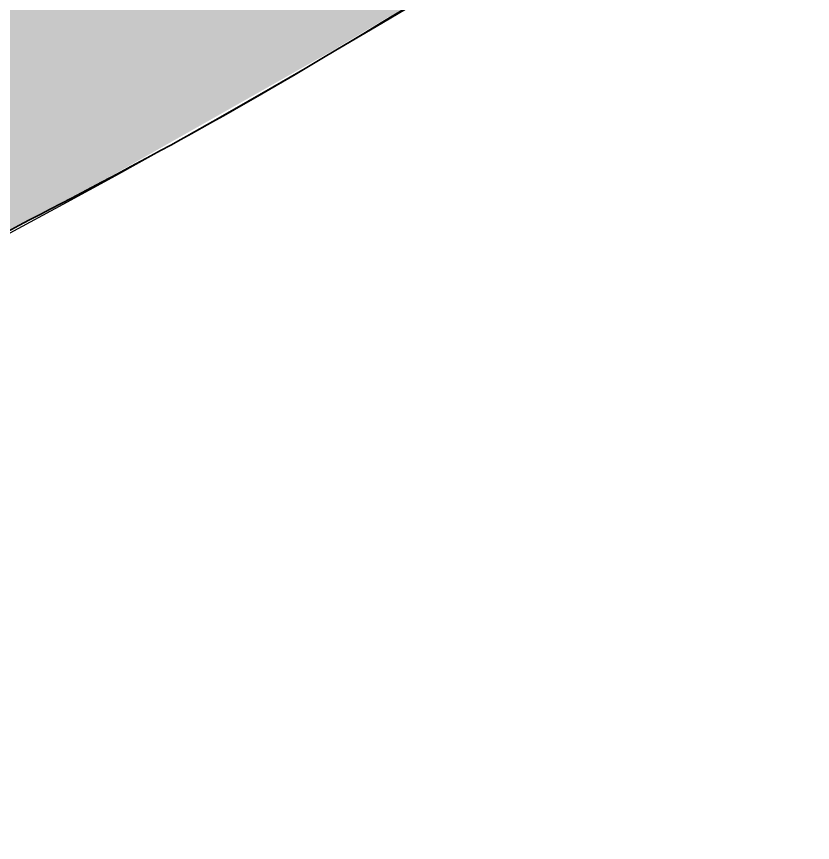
# Model space of a CAD drawing. Header units: millimetres. Extents: x 0 to 2291, y -685 to 1746.
# Drawn here: x 420.5788 to 420.8191, y 1711.1055 to 1711.3547 of the extents above; entities that cross this region are included whole.
import ezdxf

# ---------------------------------------------------------------- set-up
doc = ezdxf.new("R2010")
doc.units = ezdxf.units.MM
doc.layers.add('Blocks', color=7, linetype='Continuous')
doc.layers.add('Blocks$Fill', color=7, linetype='Continuous', true_color=0xffffff)
doc.layers.add('Blocks$Inner', color=7, linetype='Continuous', lineweight=25, true_color=0x007f00)
doc.layers.add('Blocks$Outline', color=7, linetype='Continuous', lineweight=35, true_color=0xff3f3f)

# ---------------------------------------------------------------- blocks, each defined once
blk = doc.blocks.new('Tolomeo Floor Lamp Side')
at = {"layer": 'Blocks$Fill'}
blk.add_hatch(color=256, dxfattribs=at).paths.add_polyline_path([(422.1628, 1713.93592), (422.16206, 1713.86933), (422.15982, 1713.80218), (422.15603, 1713.73451), (422.15067, 1713.66636), (422.14368, 1713.59778), (422.13505, 1713.52884), (422.12474, 1713.45957), (422.11272, 1713.39003), (422.09895, 1713.32029), (422.08343, 1713.25041), (422.06612, 1713.18044), (422.047, 1713.11045), (422.02606, 1713.0405), (422.00328, 1712.97068), (421.97865, 1712.90103), (421.95217, 1712.83164), (421.92382, 1712.76257), (421.89362, 1712.6939), (421.86156, 1712.6257), (421.82765, 1712.55804), (421.7919, 1712.49099), (421.75433, 1712.42464), (421.71495, 1712.35905), (421.67379, 1712.29429), (421.63086, 1712.23044), (421.58621, 1712.16757), (421.53987, 1712.10574), (421.49186, 1712.04503), (421.44224, 1711.98549), (421.39104, 1711.9272), (421.33832, 1711.87022), (421.28412, 1711.8146), (421.2285, 1711.7604), (421.17152, 1711.70768), (421.11323, 1711.65649), (421.05369, 1711.60686), (420.99298, 1711.55886), (420.93115, 1711.51251), (420.86828, 1711.46786), (420.80443, 1711.42494), (420.73967, 1711.38377), (420.67408, 1711.34439), (420.60773, 1711.30682), (420.54068, 1711.27107), (420.47303, 1711.23716), (420.40482, 1711.2051), (420.33615, 1711.1749), (420.26708, 1711.14656), (420.19769, 1711.12007), (420.12805, 1711.09545), (420.05822, 1711.07267), (419.98828, 1711.05172), (419.91829, 1711.03261), (419.84832, 1711.01529), (419.77843, 1710.99977), (419.70869, 1710.98601), (419.63916, 1710.97398), (419.56989, 1710.96367), (419.50094, 1710.95504), (419.43236, 1710.94806), (419.36422, 1710.94269), (419.29654, 1710.9389), (419.22939, 1710.93666), (419.1628, 1710.93592), (419.09621, 1710.93666), (419.02906, 1710.9389), (418.96139, 1710.94269), (418.89324, 1710.94806), (418.82466, 1710.95504), (418.75571, 1710.96367), (418.68645, 1710.97398), (418.61691, 1710.98601), (418.54717, 1710.99977), (418.47729, 1711.01529), (418.40732, 1711.03261), (418.33733, 1711.05172), (418.26738, 1711.07267), (418.19755, 1711.09545), (418.12791, 1711.12007), (418.05852, 1711.14656), (417.98945, 1711.1749), (417.92078, 1711.2051), (417.85258, 1711.23716), (417.78492, 1711.27107), (417.71787, 1711.30682), (417.65152, 1711.34439), (417.58593, 1711.38377), (417.52117, 1711.42494), (417.45732, 1711.46786), (417.39445, 1711.51251), (417.33262, 1711.55886), (417.27191, 1711.60686), (417.21237, 1711.65649), (417.15408, 1711.70768), (417.0971, 1711.7604), (417.04148, 1711.8146), (416.98728, 1711.87022), (416.93456, 1711.9272), (416.88336, 1711.98549), (416.83374, 1712.04503), (416.78574, 1712.10574), (416.73939, 1712.16757), (416.69474, 1712.23044), (416.65181, 1712.29429), (416.61065, 1712.35905), (416.57127, 1712.42464), (416.5337, 1712.49099), (416.49795, 1712.55804), (416.46404, 1712.6257), (416.43198, 1712.6939), (416.40178, 1712.76257), (416.37344, 1712.83164), (416.34695, 1712.90103), (416.32233, 1712.97068), (416.29955, 1713.0405), (416.2786, 1713.11045), (416.25948, 1713.18044), (416.24217, 1713.25041), (416.22665, 1713.32029), (416.21288, 1713.39003), (416.20086, 1713.45957), (416.19055, 1713.52884), (416.18192, 1713.59778), (416.17494, 1713.66636), (416.16957, 1713.73451), (416.16578, 1713.80218), (416.16354, 1713.86933), (416.1628, 1713.93592), (416.16354, 1714.00251), (416.16578, 1714.06966), (416.16957, 1714.13734), (416.17494, 1714.20548), (416.18192, 1714.27406), (416.19055, 1714.34301), (416.20086, 1714.41228), (416.21288, 1714.48181), (416.22665, 1714.55155), (416.24217, 1714.62144), (416.25948, 1714.69141), (416.2786, 1714.7614), (416.29955, 1714.83134), (416.32233, 1714.90117), (416.34695, 1714.97081), (416.37344, 1715.04021), (416.40178, 1715.10927), (416.43198, 1715.17794), (416.46404, 1715.24615), (416.49795, 1715.31381), (416.5337, 1715.38085), (416.57127, 1715.4472), (416.61065, 1715.51279), (416.65181, 1715.57755), (416.69474, 1715.6414), (416.73939, 1715.70428), (416.78574, 1715.7661), (416.83374, 1715.82682), (416.88336, 1715.88635), (416.93456, 1715.94464), (416.98728, 1716.00162), (417.04148, 1716.05724), (417.0971, 1716.11144), (417.15408, 1716.16416), (417.21237, 1716.21536), (417.27191, 1716.26498), (417.33262, 1716.31299), (417.39445, 1716.35933), (417.45732, 1716.40399), (417.52117, 1716.44691), (417.58593, 1716.48807), (417.65152, 1716.52745), (417.71787, 1716.56503), (417.78492, 1716.60077), (417.85258, 1716.63468), (417.92078, 1716.66674), (417.98945, 1716.69694), (418.05852, 1716.72529), (418.12791, 1716.75177), (418.19755, 1716.7764), (418.26738, 1716.79918), (418.33733, 1716.82012), (418.40732, 1716.83924), (418.47729, 1716.85655), (418.54717, 1716.87208), (418.61691, 1716.88584), (418.68645, 1716.89786), (418.75571, 1716.90817), (418.82466, 1716.9168), (418.89324, 1716.92379), (418.96139, 1716.92915), (419.02906, 1716.93294), (419.09621, 1716.93518), (419.1628, 1716.93592), (419.22939, 1716.93518), (419.29654, 1716.93294), (419.36422, 1716.92915), (419.43236, 1716.92379), (419.50094, 1716.9168), (419.56989, 1716.90817), (419.63916, 1716.89786), (419.70869, 1716.88584), (419.77843, 1716.87208), (419.84832, 1716.85655), (419.91829, 1716.83924), (419.98828, 1716.82012), (420.05822, 1716.79918), (420.12805, 1716.7764), (420.19769, 1716.75177), (420.26708, 1716.72529), (420.33615, 1716.69694), (420.40482, 1716.66674), (420.47303, 1716.63468), (420.54068, 1716.60077), (420.60773, 1716.56503), (420.67408, 1716.52745), (420.73967, 1716.48807), (420.80443, 1716.44691), (420.86828, 1716.40399), (420.93115, 1716.35933), (420.99298, 1716.31299), (421.05369, 1716.26498), (421.11323, 1716.21536), (421.17152, 1716.16416), (421.2285, 1716.11144), (421.28412, 1716.05724), (421.33832, 1716.00162), (421.39104, 1715.94464), (421.44224, 1715.88635), (421.49186, 1715.82682), (421.53987, 1715.7661), (421.58621, 1715.70428), (421.63086, 1715.6414), (421.67379, 1715.57755), (421.71495, 1715.51279), (421.75433, 1715.4472), (421.7919, 1715.38085), (421.82765, 1715.31381), (421.86156, 1715.24615), (421.89362, 1715.17794), (421.92382, 1715.10927), (421.95217, 1715.04021), (421.97865, 1714.97081), (422.00328, 1714.90117), (422.02606, 1714.83134), (422.047, 1714.7614), (422.06612, 1714.69141), (422.08343, 1714.62144), (422.09895, 1714.55155), (422.11272, 1714.48181), (422.12474, 1714.41228), (422.13505, 1714.34301), (422.14368, 1714.27406), (422.15067, 1714.20548), (422.15603, 1714.13734), (422.15982, 1714.06966), (422.16206, 1714.00251)], flags=0)
at = {"layer": 'Blocks$Inner'}
blk.add_circle((419.1628, 1713.93592), 3, dxfattribs=at)
at = {"layer": 'Blocks$Outline'}
blk.add_rational_spline([(422.1628, 1713.93592), (422.1628, 1712.69328), (420.40544, 1710.93592), (419.1628, 1710.93592), (416.1628, 1710.93592), (416.1628, 1713.93592), (416.1628, 1716.93592), (419.1628, 1716.93592), (422.1628, 1716.93592), (422.1628, 1713.93592)], [1, 0.853553390593, 0.853553390594, 1, 0.707106781187, 1, 0.707106781187, 1, 0.707106781187, 1], degree=2, knots=[-18.849556, -18.849556, -18.849556, -16.493361, -14.137167, -14.137167, -9.424778, -9.424778, -4.712389, -4.712389, 0, 0, 0], dxfattribs=at)

msp = doc.modelspace()

# ---------------------------------------------------------------- block references
at = {"layer": 'Blocks'}
msp.add_blockref('Tolomeo Floor Lamp Side', (0, 0), dxfattribs=at)

doc.saveas('drawing.dxf')
